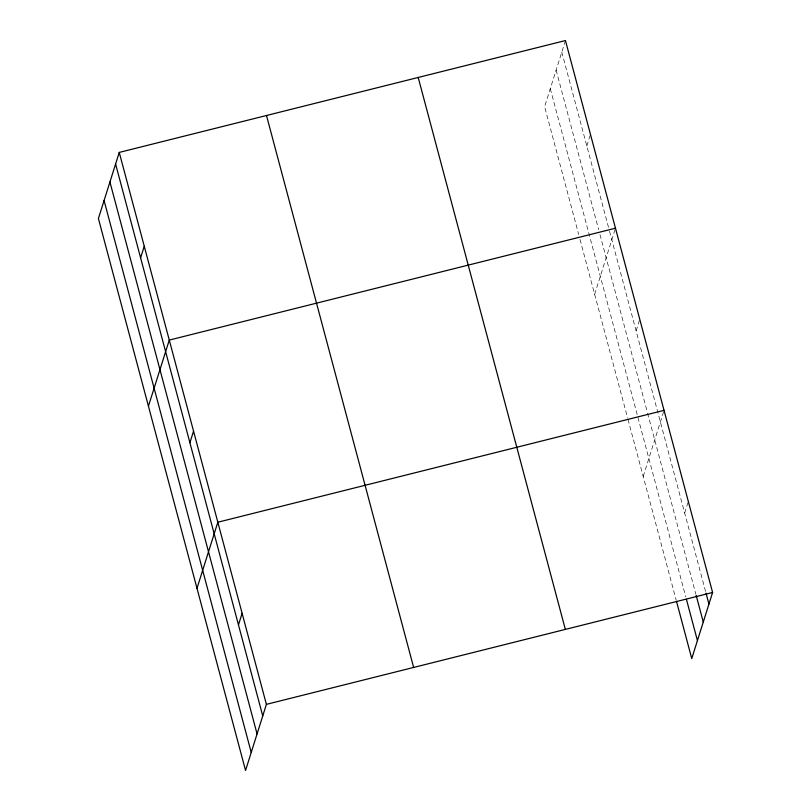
<?xml version="1.0" encoding="UTF-8"?>
<svg xmlns="http://www.w3.org/2000/svg" width="811" height="811" viewBox="0 0 811 811"><rect width="100%" height="100%" fill="white"/><g stroke="black" fill="none" stroke-linecap="round" stroke-linejoin="round"><path stroke-width="0.61" stroke-dasharray="4.05 3.04" d="M565.449 40.55L544.607 106.636L578.719 234.592M586.809 145.96L590.094 135.538M594.635 294.302L615.113 229.371M636.108 330.858L639.392 320.436M643.194 476.442L663.672 411.512M684.666 512.998L687.951 502.577M561.8 52.127L609.223 230.04M609.548 231.257L705.702 591.929M556.123 70.121L598.68 229.746M599.978 234.622L647.269 411.988M647.594 413.204L695.828 594.128M550.284 88.652L685.771 596.876M580.017 239.468L627.663 418.152M627.988 419.368L676.222 600.292"/><path stroke-width="1.22" d="M119.247 152.417L98.405 218.514L245.551 770.45L266.393 704.364L119.247 152.417L565.449 40.55L712.595 592.486L691.753 658.583L676.546 601.509M140.607 257.837L144.257 246.25M148.433 406.169L169.276 340.083L615.478 228.205M189.906 442.735L193.555 431.148M196.992 588.31L217.835 522.223L664.037 410.346M238.464 624.875L242.114 613.288M266.393 704.364L712.595 592.486M706.026 593.145L708.946 604.073M696.152 595.345L703.269 622.057M686.42 599.309L697.43 640.589M418.202 77.471L565.348 629.407M266.495 115.507L413.64 667.443M115.588 164.004L262.744 715.941M109.921 181.988L257.067 733.925M104.072 200.52L251.228 752.466"/></g></svg>
